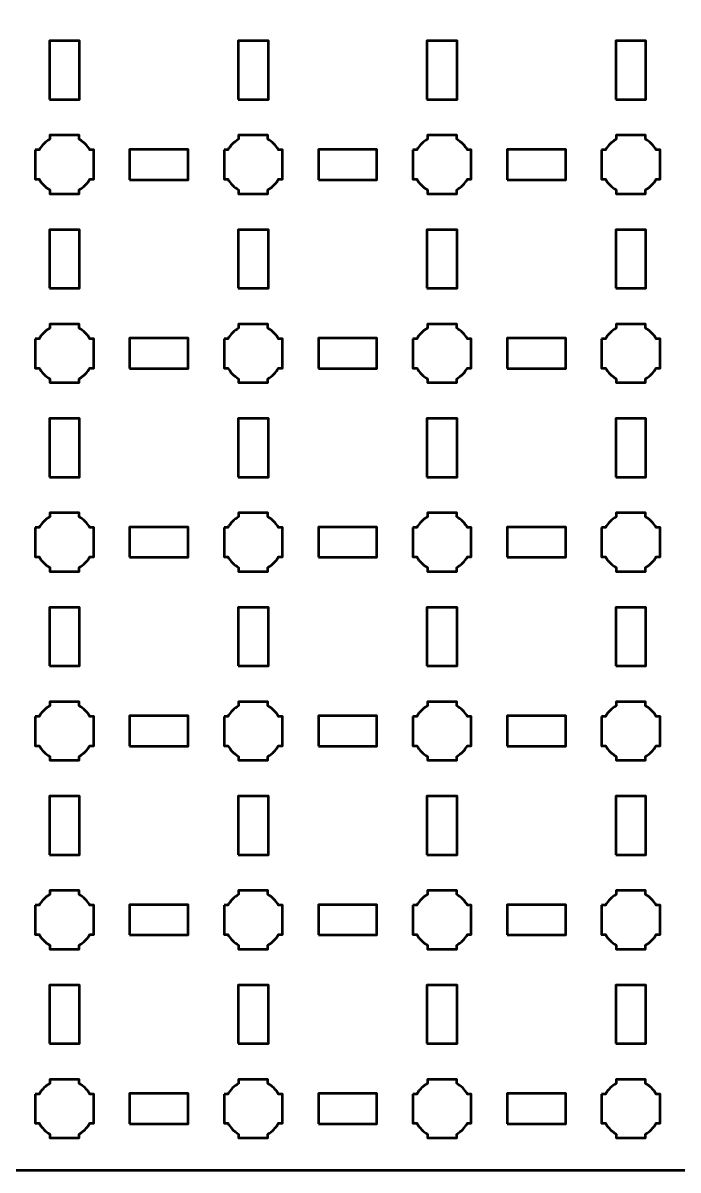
# Model space of a CAD drawing. Header units: centimetres. Extents: x -35.1 to 14.2, y -39.5 to 9.8.
# Drawn here: x -4.94 to 2, y -39.5 to -27.35 of the extents above; entities that cross this region are included whole.
import ezdxf

# ---------------------------------------------------------------- set-up
doc = ezdxf.new("R2010")
doc.units = ezdxf.units.CM
doc.header["$MEASUREMENT"] = 0
doc.layers.add('Layer 1', color=7, linetype='Continuous')

msp = doc.modelspace()

# ---------------------------------------------------------------- linework, layer by layer
at = {"layer": 'Layer 1', "color": 250, "lineweight": 53}
for points in [[(-4.66, -28.16), (-4.34, -28.16), (-4.34, -27.54), (-4.66, -27.54), (-4.66, -28.16)], [(-2.66, -28.16), (-2.34, -28.16), (-2.34, -27.54), (-2.66, -27.54), (-2.66, -28.16)], [(-0.66, -28.16), (-0.34, -28.16), (-0.34, -27.54), (-0.66, -27.54), (-0.66, -28.16)], [(1.34, -28.16), (1.66, -28.16), (1.66, -27.54), (1.34, -27.54), (1.34, -28.16)], [(-3.81, -29.01), (-3.19, -29.01), (-3.19, -28.69), (-3.81, -28.69), (-3.81, -29.01)], [(-1.81, -29.01), (-1.19, -29.01), (-1.19, -28.69), (-1.81, -28.69), (-1.81, -29.01)], [(0.19, -29.01), (0.81, -29.01), (0.81, -28.69), (0.19, -28.69), (0.19, -29.01)], [(-4.66, -30.16), (-4.34, -30.16), (-4.34, -29.54), (-4.66, -29.54), (-4.66, -30.16)], [(-2.66, -30.16), (-2.34, -30.16), (-2.34, -29.54), (-2.66, -29.54), (-2.66, -30.16)], [(-0.66, -30.16), (-0.34, -30.16), (-0.34, -29.54), (-0.66, -29.54), (-0.66, -30.16)], [(1.34, -30.16), (1.66, -30.16), (1.66, -29.54), (1.34, -29.54), (1.34, -30.16)], [(-3.81, -31.01), (-3.19, -31.01), (-3.19, -30.69), (-3.81, -30.69), (-3.81, -31.01)], [(-1.81, -31.01), (-1.19, -31.01), (-1.19, -30.69), (-1.81, -30.69), (-1.81, -31.01)], [(0.19, -31.01), (0.81, -31.01), (0.81, -30.69), (0.19, -30.69), (0.19, -31.01)], [(-4.66, -32.16), (-4.34, -32.16), (-4.34, -31.54), (-4.66, -31.54), (-4.66, -32.16)], [(-2.66, -32.16), (-2.34, -32.16), (-2.34, -31.54), (-2.66, -31.54), (-2.66, -32.16)], [(-0.66, -32.16), (-0.34, -32.16), (-0.34, -31.54), (-0.66, -31.54), (-0.66, -32.16)], [(1.34, -32.16), (1.66, -32.16), (1.66, -31.54), (1.34, -31.54), (1.34, -32.16)], [(-3.81, -33.01), (-3.19, -33.01), (-3.19, -32.69), (-3.81, -32.69), (-3.81, -33.01)], [(-1.81, -33.01), (-1.19, -33.01), (-1.19, -32.69), (-1.81, -32.69), (-1.81, -33.01)], [(0.19, -33.01), (0.81, -33.01), (0.81, -32.69), (0.19, -32.69), (0.19, -33.01)], [(-4.66, -34.16), (-4.34, -34.16), (-4.34, -33.54), (-4.66, -33.54), (-4.66, -34.16)], [(-2.66, -34.16), (-2.34, -34.16), (-2.34, -33.54), (-2.66, -33.54), (-2.66, -34.16)], [(-0.66, -34.16), (-0.34, -34.16), (-0.34, -33.54), (-0.66, -33.54), (-0.66, -34.16)], [(1.34, -34.16), (1.66, -34.16), (1.66, -33.54), (1.34, -33.54), (1.34, -34.16)], [(-3.81, -35.01), (-3.19, -35.01), (-3.19, -34.69), (-3.81, -34.69), (-3.81, -35.01)], [(-1.81, -35.01), (-1.19, -35.01), (-1.19, -34.69), (-1.81, -34.69), (-1.81, -35.01)], [(0.19, -35.01), (0.81, -35.01), (0.81, -34.69), (0.19, -34.69), (0.19, -35.01)], [(-4.66, -36.16), (-4.34, -36.16), (-4.34, -35.54), (-4.66, -35.54), (-4.66, -36.16)], [(-2.66, -36.16), (-2.34, -36.16), (-2.34, -35.54), (-2.66, -35.54), (-2.66, -36.16)], [(-0.66, -36.16), (-0.34, -36.16), (-0.34, -35.54), (-0.66, -35.54), (-0.66, -36.16)], [(1.34, -36.16), (1.66, -36.16), (1.66, -35.54), (1.34, -35.54), (1.34, -36.16)], [(-3.81, -37.01), (-3.19, -37.01), (-3.19, -36.69), (-3.81, -36.69), (-3.81, -37.01)], [(-1.81, -37.01), (-1.19, -37.01), (-1.19, -36.69), (-1.81, -36.69), (-1.81, -37.01)], [(0.19, -37.01), (0.81, -37.01), (0.81, -36.69), (0.19, -36.69), (0.19, -37.01)], [(-4.66, -38.16), (-4.34, -38.16), (-4.34, -37.54), (-4.66, -37.54), (-4.66, -38.16)], [(-2.66, -38.16), (-2.34, -38.16), (-2.34, -37.54), (-2.66, -37.54), (-2.66, -38.16)], [(-0.66, -38.16), (-0.34, -38.16), (-0.34, -37.54), (-0.66, -37.54), (-0.66, -38.16)], [(1.34, -38.16), (1.66, -38.16), (1.66, -37.54), (1.34, -37.54), (1.34, -38.16)], [(-3.81, -39.01), (-3.19, -39.01), (-3.19, -38.69), (-3.81, -38.69), (-3.81, -39.01)], [(-1.81, -39.01), (-1.19, -39.01), (-1.19, -38.69), (-1.81, -38.69), (-1.81, -39.01)], [(0.19, -39.01), (0.81, -39.01), (0.81, -38.69), (0.19, -38.69), (0.19, -39.01)]]:
    msp.add_lwpolyline(points, close=True, dxfattribs=at)
msp.add_open_spline([(-35.15, -39), (-35.15, -39), (-35.15, 9.3), (-35.15, 9.3), (-35.15, 9.3), (-35.15, 9.57609), (-34.92609, 9.8), (-34.65, 9.8), (-34.65, 9.8), (-34.65, 9.8), (13.65, 9.8), (13.65, 9.8), (13.65, 9.8), (13.92609, 9.8), (14.15, 9.57609), (14.15, 9.3), (14.15, 9.3), (14.15, 9.3), (14.15, -39), (14.15, -39), (14.15, -39), (14.15, -39.27609), (13.92609, -39.5), (13.65, -39.5), (13.65, -39.5), (13.65, -39.5), (-34.65, -39.5), (-34.65, -39.5), (-34.65, -39.5), (-34.92609, -39.5), (-35.15, -39.27609), (-35.15, -39)], degree=3, knots=[0, 0, 0, 0, 0.125, 0.125, 0.125, 0.125, 0.25, 0.25, 0.25, 0.25, 0.375, 0.375, 0.375, 0.375, 0.5, 0.5, 0.5, 0.5, 0.625, 0.625, 0.625, 0.625, 0.75, 0.75, 0.75, 0.75, 0.875, 0.875, 0.875, 0.875, 1, 1, 1, 1], dxfattribs=at)
at = {"layer": 'Layer 1', "lineweight": 53}
for points in [[(-4.81, -28.695), (-4.81, -28.695), (-4.76851, -28.695), (-4.76851, -28.695), (-4.76851, -28.695), (-4.74128, -28.64795), (-4.70205, -28.60872), (-4.655, -28.58149), (-4.655, -28.58149), (-4.655, -28.58149), (-4.655, -28.54), (-4.655, -28.54), (-4.655, -28.54), (-4.655, -28.54), (-4.5, -28.54), (-4.5, -28.54), (-4.5, -28.54), (-4.5, -28.54), (-4.345, -28.54), (-4.345, -28.54), (-4.345, -28.54), (-4.345, -28.54), (-4.345, -28.58149), (-4.345, -28.58149), (-4.345, -28.58149), (-4.29795, -28.60872), (-4.25872, -28.64795), (-4.23149, -28.695), (-4.23149, -28.695), (-4.23149, -28.695), (-4.19, -28.695), (-4.19, -28.695), (-4.19, -28.695), (-4.19, -28.695), (-4.19, -28.85), (-4.19, -28.85), (-4.19, -28.85), (-4.19, -28.85), (-4.19, -29.005), (-4.19, -29.005), (-4.19, -29.005), (-4.19, -29.005), (-4.23149, -29.005), (-4.23149, -29.005), (-4.23149, -29.005), (-4.25872, -29.05205), (-4.29795, -29.09128), (-4.345, -29.11851), (-4.345, -29.11851), (-4.345, -29.11851), (-4.345, -29.16), (-4.345, -29.16), (-4.345, -29.16), (-4.345, -29.16), (-4.5, -29.16), (-4.5, -29.16), (-4.5, -29.16), (-4.5, -29.16), (-4.655, -29.16), (-4.655, -29.16), (-4.655, -29.16), (-4.655, -29.16), (-4.655, -29.11851), (-4.655, -29.11851), (-4.655, -29.11851), (-4.70205, -29.09128), (-4.74128, -29.05205), (-4.76851, -29.005), (-4.76851, -29.005), (-4.76851, -29.005), (-4.81, -29.005), (-4.81, -29.005), (-4.81, -29.005), (-4.81, -29.005), (-4.81, -28.85), (-4.81, -28.85), (-4.81, -28.85), (-4.81, -28.85), (-4.81, -28.695), (-4.81, -28.695)], [(-2.81, -28.695), (-2.81, -28.695), (-2.76851, -28.695), (-2.76851, -28.695), (-2.76851, -28.695), (-2.74128, -28.64795), (-2.70205, -28.60872), (-2.655, -28.58149), (-2.655, -28.58149), (-2.655, -28.58149), (-2.655, -28.54), (-2.655, -28.54), (-2.655, -28.54), (-2.655, -28.54), (-2.5, -28.54), (-2.5, -28.54), (-2.5, -28.54), (-2.5, -28.54), (-2.345, -28.54), (-2.345, -28.54), (-2.345, -28.54), (-2.345, -28.54), (-2.345, -28.58149), (-2.345, -28.58149), (-2.345, -28.58149), (-2.29795, -28.60872), (-2.25872, -28.64795), (-2.23149, -28.695), (-2.23149, -28.695), (-2.23149, -28.695), (-2.19, -28.695), (-2.19, -28.695), (-2.19, -28.695), (-2.19, -28.695), (-2.19, -28.85), (-2.19, -28.85), (-2.19, -28.85), (-2.19, -28.85), (-2.19, -29.005), (-2.19, -29.005), (-2.19, -29.005), (-2.19, -29.005), (-2.23149, -29.005), (-2.23149, -29.005), (-2.23149, -29.005), (-2.25872, -29.05205), (-2.29795, -29.09128), (-2.345, -29.11851), (-2.345, -29.11851), (-2.345, -29.11851), (-2.345, -29.16), (-2.345, -29.16), (-2.345, -29.16), (-2.345, -29.16), (-2.5, -29.16), (-2.5, -29.16), (-2.5, -29.16), (-2.5, -29.16), (-2.655, -29.16), (-2.655, -29.16), (-2.655, -29.16), (-2.655, -29.16), (-2.655, -29.11851), (-2.655, -29.11851), (-2.655, -29.11851), (-2.70205, -29.09128), (-2.74128, -29.05205), (-2.76851, -29.005), (-2.76851, -29.005), (-2.76851, -29.005), (-2.81, -29.005), (-2.81, -29.005), (-2.81, -29.005), (-2.81, -29.005), (-2.81, -28.85), (-2.81, -28.85), (-2.81, -28.85), (-2.81, -28.85), (-2.81, -28.695), (-2.81, -28.695)], [(-0.81, -28.695), (-0.81, -28.695), (-0.76851, -28.695), (-0.76851, -28.695), (-0.76851, -28.695), (-0.74128, -28.64795), (-0.70205, -28.60872), (-0.655, -28.58149), (-0.655, -28.58149), (-0.655, -28.58149), (-0.655, -28.54), (-0.655, -28.54), (-0.655, -28.54), (-0.655, -28.54), (-0.5, -28.54), (-0.5, -28.54), (-0.5, -28.54), (-0.5, -28.54), (-0.345, -28.54), (-0.345, -28.54), (-0.345, -28.54), (-0.345, -28.54), (-0.345, -28.58149), (-0.345, -28.58149), (-0.345, -28.58149), (-0.29795, -28.60872), (-0.25872, -28.64795), (-0.23149, -28.695), (-0.23149, -28.695), (-0.23149, -28.695), (-0.19, -28.695), (-0.19, -28.695), (-0.19, -28.695), (-0.19, -28.695), (-0.19, -28.85), (-0.19, -28.85), (-0.19, -28.85), (-0.19, -28.85), (-0.19, -29.005), (-0.19, -29.005), (-0.19, -29.005), (-0.19, -29.005), (-0.23149, -29.005), (-0.23149, -29.005), (-0.23149, -29.005), (-0.25872, -29.05205), (-0.29795, -29.09128), (-0.345, -29.11851), (-0.345, -29.11851), (-0.345, -29.11851), (-0.345, -29.16), (-0.345, -29.16), (-0.345, -29.16), (-0.345, -29.16), (-0.5, -29.16), (-0.5, -29.16), (-0.5, -29.16), (-0.5, -29.16), (-0.655, -29.16), (-0.655, -29.16), (-0.655, -29.16), (-0.655, -29.16), (-0.655, -29.11851), (-0.655, -29.11851), (-0.655, -29.11851), (-0.70205, -29.09128), (-0.74128, -29.05205), (-0.76851, -29.005), (-0.76851, -29.005), (-0.76851, -29.005), (-0.81, -29.005), (-0.81, -29.005), (-0.81, -29.005), (-0.81, -29.005), (-0.81, -28.85), (-0.81, -28.85), (-0.81, -28.85), (-0.81, -28.85), (-0.81, -28.695), (-0.81, -28.695)], [(1.19, -28.695), (1.19, -28.695), (1.23149, -28.695), (1.23149, -28.695), (1.23149, -28.695), (1.25872, -28.64795), (1.29795, -28.60872), (1.345, -28.58149), (1.345, -28.58149), (1.345, -28.58149), (1.345, -28.54), (1.345, -28.54), (1.345, -28.54), (1.345, -28.54), (1.5, -28.54), (1.5, -28.54), (1.5, -28.54), (1.5, -28.54), (1.655, -28.54), (1.655, -28.54), (1.655, -28.54), (1.655, -28.54), (1.655, -28.58149), (1.655, -28.58149), (1.655, -28.58149), (1.70205, -28.60872), (1.74128, -28.64795), (1.76851, -28.695), (1.76851, -28.695), (1.76851, -28.695), (1.81, -28.695), (1.81, -28.695), (1.81, -28.695), (1.81, -28.695), (1.81, -28.85), (1.81, -28.85), (1.81, -28.85), (1.81, -28.85), (1.81, -29.005), (1.81, -29.005), (1.81, -29.005), (1.81, -29.005), (1.76851, -29.005), (1.76851, -29.005), (1.76851, -29.005), (1.74128, -29.05205), (1.70205, -29.09128), (1.655, -29.11851), (1.655, -29.11851), (1.655, -29.11851), (1.655, -29.16), (1.655, -29.16), (1.655, -29.16), (1.655, -29.16), (1.5, -29.16), (1.5, -29.16), (1.5, -29.16), (1.5, -29.16), (1.345, -29.16), (1.345, -29.16), (1.345, -29.16), (1.345, -29.16), (1.345, -29.11851), (1.345, -29.11851), (1.345, -29.11851), (1.29795, -29.09128), (1.25872, -29.05205), (1.23149, -29.005), (1.23149, -29.005), (1.23149, -29.005), (1.19, -29.005), (1.19, -29.005), (1.19, -29.005), (1.19, -29.005), (1.19, -28.85), (1.19, -28.85), (1.19, -28.85), (1.19, -28.85), (1.19, -28.695), (1.19, -28.695)], [(-4.81, -30.695), (-4.81, -30.695), (-4.76851, -30.695), (-4.76851, -30.695), (-4.76851, -30.695), (-4.74128, -30.64795), (-4.70205, -30.60872), (-4.655, -30.58149), (-4.655, -30.58149), (-4.655, -30.58149), (-4.655, -30.54), (-4.655, -30.54), (-4.655, -30.54), (-4.655, -30.54), (-4.5, -30.54), (-4.5, -30.54), (-4.5, -30.54), (-4.5, -30.54), (-4.345, -30.54), (-4.345, -30.54), (-4.345, -30.54), (-4.345, -30.54), (-4.345, -30.58149), (-4.345, -30.58149), (-4.345, -30.58149), (-4.29795, -30.60872), (-4.25872, -30.64795), (-4.23149, -30.695), (-4.23149, -30.695), (-4.23149, -30.695), (-4.19, -30.695), (-4.19, -30.695), (-4.19, -30.695), (-4.19, -30.695), (-4.19, -30.85), (-4.19, -30.85), (-4.19, -30.85), (-4.19, -30.85), (-4.19, -31.005), (-4.19, -31.005), (-4.19, -31.005), (-4.19, -31.005), (-4.23149, -31.005), (-4.23149, -31.005), (-4.23149, -31.005), (-4.25872, -31.05205), (-4.29795, -31.09128), (-4.345, -31.11851), (-4.345, -31.11851), (-4.345, -31.11851), (-4.345, -31.16), (-4.345, -31.16), (-4.345, -31.16), (-4.345, -31.16), (-4.5, -31.16), (-4.5, -31.16), (-4.5, -31.16), (-4.5, -31.16), (-4.655, -31.16), (-4.655, -31.16), (-4.655, -31.16), (-4.655, -31.16), (-4.655, -31.11851), (-4.655, -31.11851), (-4.655, -31.11851), (-4.70205, -31.09128), (-4.74128, -31.05205), (-4.76851, -31.005), (-4.76851, -31.005), (-4.76851, -31.005), (-4.81, -31.005), (-4.81, -31.005), (-4.81, -31.005), (-4.81, -31.005), (-4.81, -30.85), (-4.81, -30.85), (-4.81, -30.85), (-4.81, -30.85), (-4.81, -30.695), (-4.81, -30.695)], [(-2.81, -30.695), (-2.81, -30.695), (-2.76851, -30.695), (-2.76851, -30.695), (-2.76851, -30.695), (-2.74128, -30.64795), (-2.70205, -30.60872), (-2.655, -30.58149), (-2.655, -30.58149), (-2.655, -30.58149), (-2.655, -30.54), (-2.655, -30.54), (-2.655, -30.54), (-2.655, -30.54), (-2.5, -30.54), (-2.5, -30.54), (-2.5, -30.54), (-2.5, -30.54), (-2.345, -30.54), (-2.345, -30.54), (-2.345, -30.54), (-2.345, -30.54), (-2.345, -30.58149), (-2.345, -30.58149), (-2.345, -30.58149), (-2.29795, -30.60872), (-2.25872, -30.64795), (-2.23149, -30.695), (-2.23149, -30.695), (-2.23149, -30.695), (-2.19, -30.695), (-2.19, -30.695), (-2.19, -30.695), (-2.19, -30.695), (-2.19, -30.85), (-2.19, -30.85), (-2.19, -30.85), (-2.19, -30.85), (-2.19, -31.005), (-2.19, -31.005), (-2.19, -31.005), (-2.19, -31.005), (-2.23149, -31.005), (-2.23149, -31.005), (-2.23149, -31.005), (-2.25872, -31.05205), (-2.29795, -31.09128), (-2.345, -31.11851), (-2.345, -31.11851), (-2.345, -31.11851), (-2.345, -31.16), (-2.345, -31.16), (-2.345, -31.16), (-2.345, -31.16), (-2.5, -31.16), (-2.5, -31.16), (-2.5, -31.16), (-2.5, -31.16), (-2.655, -31.16), (-2.655, -31.16), (-2.655, -31.16), (-2.655, -31.16), (-2.655, -31.11851), (-2.655, -31.11851), (-2.655, -31.11851), (-2.70205, -31.09128), (-2.74128, -31.05205), (-2.76851, -31.005), (-2.76851, -31.005), (-2.76851, -31.005), (-2.81, -31.005), (-2.81, -31.005), (-2.81, -31.005), (-2.81, -31.005), (-2.81, -30.85), (-2.81, -30.85), (-2.81, -30.85), (-2.81, -30.85), (-2.81, -30.695), (-2.81, -30.695)], [(-0.81, -30.695), (-0.81, -30.695), (-0.76851, -30.695), (-0.76851, -30.695), (-0.76851, -30.695), (-0.74128, -30.64795), (-0.70205, -30.60872), (-0.655, -30.58149), (-0.655, -30.58149), (-0.655, -30.58149), (-0.655, -30.54), (-0.655, -30.54), (-0.655, -30.54), (-0.655, -30.54), (-0.5, -30.54), (-0.5, -30.54), (-0.5, -30.54), (-0.5, -30.54), (-0.345, -30.54), (-0.345, -30.54), (-0.345, -30.54), (-0.345, -30.54), (-0.345, -30.58149), (-0.345, -30.58149), (-0.345, -30.58149), (-0.29795, -30.60872), (-0.25872, -30.64795), (-0.23149, -30.695), (-0.23149, -30.695), (-0.23149, -30.695), (-0.19, -30.695), (-0.19, -30.695), (-0.19, -30.695), (-0.19, -30.695), (-0.19, -30.85), (-0.19, -30.85), (-0.19, -30.85), (-0.19, -30.85), (-0.19, -31.005), (-0.19, -31.005), (-0.19, -31.005), (-0.19, -31.005), (-0.23149, -31.005), (-0.23149, -31.005), (-0.23149, -31.005), (-0.25872, -31.05205), (-0.29795, -31.09128), (-0.345, -31.11851), (-0.345, -31.11851), (-0.345, -31.11851), (-0.345, -31.16), (-0.345, -31.16), (-0.345, -31.16), (-0.345, -31.16), (-0.5, -31.16), (-0.5, -31.16), (-0.5, -31.16), (-0.5, -31.16), (-0.655, -31.16), (-0.655, -31.16), (-0.655, -31.16), (-0.655, -31.16), (-0.655, -31.11851), (-0.655, -31.11851), (-0.655, -31.11851), (-0.70205, -31.09128), (-0.74128, -31.05205), (-0.76851, -31.005), (-0.76851, -31.005), (-0.76851, -31.005), (-0.81, -31.005), (-0.81, -31.005), (-0.81, -31.005), (-0.81, -31.005), (-0.81, -30.85), (-0.81, -30.85), (-0.81, -30.85), (-0.81, -30.85), (-0.81, -30.695), (-0.81, -30.695)], [(1.19, -30.695), (1.19, -30.695), (1.23149, -30.695), (1.23149, -30.695), (1.23149, -30.695), (1.25872, -30.64795), (1.29795, -30.60872), (1.345, -30.58149), (1.345, -30.58149), (1.345, -30.58149), (1.345, -30.54), (1.345, -30.54), (1.345, -30.54), (1.345, -30.54), (1.5, -30.54), (1.5, -30.54), (1.5, -30.54), (1.5, -30.54), (1.655, -30.54), (1.655, -30.54), (1.655, -30.54), (1.655, -30.54), (1.655, -30.58149), (1.655, -30.58149), (1.655, -30.58149), (1.70205, -30.60872), (1.74128, -30.64795), (1.76851, -30.695), (1.76851, -30.695), (1.76851, -30.695), (1.81, -30.695), (1.81, -30.695), (1.81, -30.695), (1.81, -30.695), (1.81, -30.85), (1.81, -30.85), (1.81, -30.85), (1.81, -30.85), (1.81, -31.005), (1.81, -31.005), (1.81, -31.005), (1.81, -31.005), (1.76851, -31.005), (1.76851, -31.005), (1.76851, -31.005), (1.74128, -31.05205), (1.70205, -31.09128), (1.655, -31.11851), (1.655, -31.11851), (1.655, -31.11851), (1.655, -31.16), (1.655, -31.16), (1.655, -31.16), (1.655, -31.16), (1.5, -31.16), (1.5, -31.16), (1.5, -31.16), (1.5, -31.16), (1.345, -31.16), (1.345, -31.16), (1.345, -31.16), (1.345, -31.16), (1.345, -31.11851), (1.345, -31.11851), (1.345, -31.11851), (1.29795, -31.09128), (1.25872, -31.05205), (1.23149, -31.005), (1.23149, -31.005), (1.23149, -31.005), (1.19, -31.005), (1.19, -31.005), (1.19, -31.005), (1.19, -31.005), (1.19, -30.85), (1.19, -30.85), (1.19, -30.85), (1.19, -30.85), (1.19, -30.695), (1.19, -30.695)], [(-4.81, -32.695), (-4.81, -32.695), (-4.76851, -32.695), (-4.76851, -32.695), (-4.76851, -32.695), (-4.74128, -32.64795), (-4.70205, -32.60872), (-4.655, -32.58149), (-4.655, -32.58149), (-4.655, -32.58149), (-4.655, -32.54), (-4.655, -32.54), (-4.655, -32.54), (-4.655, -32.54), (-4.5, -32.54), (-4.5, -32.54), (-4.5, -32.54), (-4.5, -32.54), (-4.345, -32.54), (-4.345, -32.54), (-4.345, -32.54), (-4.345, -32.54), (-4.345, -32.58149), (-4.345, -32.58149), (-4.345, -32.58149), (-4.29795, -32.60872), (-4.25872, -32.64795), (-4.23149, -32.695), (-4.23149, -32.695), (-4.23149, -32.695), (-4.19, -32.695), (-4.19, -32.695), (-4.19, -32.695), (-4.19, -32.695), (-4.19, -32.85), (-4.19, -32.85), (-4.19, -32.85), (-4.19, -32.85), (-4.19, -33.005), (-4.19, -33.005), (-4.19, -33.005), (-4.19, -33.005), (-4.23149, -33.005), (-4.23149, -33.005), (-4.23149, -33.005), (-4.25872, -33.05205), (-4.29795, -33.09128), (-4.345, -33.11851), (-4.345, -33.11851), (-4.345, -33.11851), (-4.345, -33.16), (-4.345, -33.16), (-4.345, -33.16), (-4.345, -33.16), (-4.5, -33.16), (-4.5, -33.16), (-4.5, -33.16), (-4.5, -33.16), (-4.655, -33.16), (-4.655, -33.16), (-4.655, -33.16), (-4.655, -33.16), (-4.655, -33.11851), (-4.655, -33.11851), (-4.655, -33.11851), (-4.70205, -33.09128), (-4.74128, -33.05205), (-4.76851, -33.005), (-4.76851, -33.005), (-4.76851, -33.005), (-4.81, -33.005), (-4.81, -33.005), (-4.81, -33.005), (-4.81, -33.005), (-4.81, -32.85), (-4.81, -32.85), (-4.81, -32.85), (-4.81, -32.85), (-4.81, -32.695), (-4.81, -32.695)], [(-2.81, -32.695), (-2.81, -32.695), (-2.76851, -32.695), (-2.76851, -32.695), (-2.76851, -32.695), (-2.74128, -32.64795), (-2.70205, -32.60872), (-2.655, -32.58149), (-2.655, -32.58149), (-2.655, -32.58149), (-2.655, -32.54), (-2.655, -32.54), (-2.655, -32.54), (-2.655, -32.54), (-2.5, -32.54), (-2.5, -32.54), (-2.5, -32.54), (-2.5, -32.54), (-2.345, -32.54), (-2.345, -32.54), (-2.345, -32.54), (-2.345, -32.54), (-2.345, -32.58149), (-2.345, -32.58149), (-2.345, -32.58149), (-2.29795, -32.60872), (-2.25872, -32.64795), (-2.23149, -32.695), (-2.23149, -32.695), (-2.23149, -32.695), (-2.19, -32.695), (-2.19, -32.695), (-2.19, -32.695), (-2.19, -32.695), (-2.19, -32.85), (-2.19, -32.85), (-2.19, -32.85), (-2.19, -32.85), (-2.19, -33.005), (-2.19, -33.005), (-2.19, -33.005), (-2.19, -33.005), (-2.23149, -33.005), (-2.23149, -33.005), (-2.23149, -33.005), (-2.25872, -33.05205), (-2.29795, -33.09128), (-2.345, -33.11851), (-2.345, -33.11851), (-2.345, -33.11851), (-2.345, -33.16), (-2.345, -33.16), (-2.345, -33.16), (-2.345, -33.16), (-2.5, -33.16), (-2.5, -33.16), (-2.5, -33.16), (-2.5, -33.16), (-2.655, -33.16), (-2.655, -33.16), (-2.655, -33.16), (-2.655, -33.16), (-2.655, -33.11851), (-2.655, -33.11851), (-2.655, -33.11851), (-2.70205, -33.09128), (-2.74128, -33.05205), (-2.76851, -33.005), (-2.76851, -33.005), (-2.76851, -33.005), (-2.81, -33.005), (-2.81, -33.005), (-2.81, -33.005), (-2.81, -33.005), (-2.81, -32.85), (-2.81, -32.85), (-2.81, -32.85), (-2.81, -32.85), (-2.81, -32.695), (-2.81, -32.695)], [(-0.81, -32.695), (-0.81, -32.695), (-0.76851, -32.695), (-0.76851, -32.695), (-0.76851, -32.695), (-0.74128, -32.64795), (-0.70205, -32.60872), (-0.655, -32.58149), (-0.655, -32.58149), (-0.655, -32.58149), (-0.655, -32.54), (-0.655, -32.54), (-0.655, -32.54), (-0.655, -32.54), (-0.5, -32.54), (-0.5, -32.54), (-0.5, -32.54), (-0.5, -32.54), (-0.345, -32.54), (-0.345, -32.54), (-0.345, -32.54), (-0.345, -32.54), (-0.345, -32.58149), (-0.345, -32.58149), (-0.345, -32.58149), (-0.29795, -32.60872), (-0.25872, -32.64795), (-0.23149, -32.695), (-0.23149, -32.695), (-0.23149, -32.695), (-0.19, -32.695), (-0.19, -32.695), (-0.19, -32.695), (-0.19, -32.695), (-0.19, -32.85), (-0.19, -32.85), (-0.19, -32.85), (-0.19, -32.85), (-0.19, -33.005), (-0.19, -33.005), (-0.19, -33.005), (-0.19, -33.005), (-0.23149, -33.005), (-0.23149, -33.005), (-0.23149, -33.005), (-0.25872, -33.05205), (-0.29795, -33.09128), (-0.345, -33.11851), (-0.345, -33.11851), (-0.345, -33.11851), (-0.345, -33.16), (-0.345, -33.16), (-0.345, -33.16), (-0.345, -33.16), (-0.5, -33.16), (-0.5, -33.16), (-0.5, -33.16), (-0.5, -33.16), (-0.655, -33.16), (-0.655, -33.16), (-0.655, -33.16), (-0.655, -33.16), (-0.655, -33.11851), (-0.655, -33.11851), (-0.655, -33.11851), (-0.70205, -33.09128), (-0.74128, -33.05205), (-0.76851, -33.005), (-0.76851, -33.005), (-0.76851, -33.005), (-0.81, -33.005), (-0.81, -33.005), (-0.81, -33.005), (-0.81, -33.005), (-0.81, -32.85), (-0.81, -32.85), (-0.81, -32.85), (-0.81, -32.85), (-0.81, -32.695), (-0.81, -32.695)], [(1.19, -32.695), (1.19, -32.695), (1.23149, -32.695), (1.23149, -32.695), (1.23149, -32.695), (1.25872, -32.64795), (1.29795, -32.60872), (1.345, -32.58149), (1.345, -32.58149), (1.345, -32.58149), (1.345, -32.54), (1.345, -32.54), (1.345, -32.54), (1.345, -32.54), (1.5, -32.54), (1.5, -32.54), (1.5, -32.54), (1.5, -32.54), (1.655, -32.54), (1.655, -32.54), (1.655, -32.54), (1.655, -32.54), (1.655, -32.58149), (1.655, -32.58149), (1.655, -32.58149), (1.70205, -32.60872), (1.74128, -32.64795), (1.76851, -32.695), (1.76851, -32.695), (1.76851, -32.695), (1.81, -32.695), (1.81, -32.695), (1.81, -32.695), (1.81, -32.695), (1.81, -32.85), (1.81, -32.85), (1.81, -32.85), (1.81, -32.85), (1.81, -33.005), (1.81, -33.005), (1.81, -33.005), (1.81, -33.005), (1.76851, -33.005), (1.76851, -33.005), (1.76851, -33.005), (1.74128, -33.05205), (1.70205, -33.09128), (1.655, -33.11851), (1.655, -33.11851), (1.655, -33.11851), (1.655, -33.16), (1.655, -33.16), (1.655, -33.16), (1.655, -33.16), (1.5, -33.16), (1.5, -33.16), (1.5, -33.16), (1.5, -33.16), (1.345, -33.16), (1.345, -33.16), (1.345, -33.16), (1.345, -33.16), (1.345, -33.11851), (1.345, -33.11851), (1.345, -33.11851), (1.29795, -33.09128), (1.25872, -33.05205), (1.23149, -33.005), (1.23149, -33.005), (1.23149, -33.005), (1.19, -33.005), (1.19, -33.005), (1.19, -33.005), (1.19, -33.005), (1.19, -32.85), (1.19, -32.85), (1.19, -32.85), (1.19, -32.85), (1.19, -32.695), (1.19, -32.695)], [(-4.81, -34.695), (-4.81, -34.695), (-4.76851, -34.695), (-4.76851, -34.695), (-4.76851, -34.695), (-4.74128, -34.64795), (-4.70205, -34.60872), (-4.655, -34.58149), (-4.655, -34.58149), (-4.655, -34.58149), (-4.655, -34.54), (-4.655, -34.54), (-4.655, -34.54), (-4.655, -34.54), (-4.5, -34.54), (-4.5, -34.54), (-4.5, -34.54), (-4.5, -34.54), (-4.345, -34.54), (-4.345, -34.54), (-4.345, -34.54), (-4.345, -34.54), (-4.345, -34.58149), (-4.345, -34.58149), (-4.345, -34.58149), (-4.29795, -34.60872), (-4.25872, -34.64795), (-4.23149, -34.695), (-4.23149, -34.695), (-4.23149, -34.695), (-4.19, -34.695), (-4.19, -34.695), (-4.19, -34.695), (-4.19, -34.695), (-4.19, -34.85), (-4.19, -34.85), (-4.19, -34.85), (-4.19, -34.85), (-4.19, -35.005), (-4.19, -35.005), (-4.19, -35.005), (-4.19, -35.005), (-4.23149, -35.005), (-4.23149, -35.005), (-4.23149, -35.005), (-4.25872, -35.05205), (-4.29795, -35.09128), (-4.345, -35.11851), (-4.345, -35.11851), (-4.345, -35.11851), (-4.345, -35.16), (-4.345, -35.16), (-4.345, -35.16), (-4.345, -35.16), (-4.5, -35.16), (-4.5, -35.16), (-4.5, -35.16), (-4.5, -35.16), (-4.655, -35.16), (-4.655, -35.16), (-4.655, -35.16), (-4.655, -35.16), (-4.655, -35.11851), (-4.655, -35.11851), (-4.655, -35.11851), (-4.70205, -35.09128), (-4.74128, -35.05205), (-4.76851, -35.005), (-4.76851, -35.005), (-4.76851, -35.005), (-4.81, -35.005), (-4.81, -35.005), (-4.81, -35.005), (-4.81, -35.005), (-4.81, -34.85), (-4.81, -34.85), (-4.81, -34.85), (-4.81, -34.85), (-4.81, -34.695), (-4.81, -34.695)], [(-2.81, -34.695), (-2.81, -34.695), (-2.76851, -34.695), (-2.76851, -34.695), (-2.76851, -34.695), (-2.74128, -34.64795), (-2.70205, -34.60872), (-2.655, -34.58149), (-2.655, -34.58149), (-2.655, -34.58149), (-2.655, -34.54), (-2.655, -34.54), (-2.655, -34.54), (-2.655, -34.54), (-2.5, -34.54), (-2.5, -34.54), (-2.5, -34.54), (-2.5, -34.54), (-2.345, -34.54), (-2.345, -34.54), (-2.345, -34.54), (-2.345, -34.54), (-2.345, -34.58149), (-2.345, -34.58149), (-2.345, -34.58149), (-2.29795, -34.60872), (-2.25872, -34.64795), (-2.23149, -34.695), (-2.23149, -34.695), (-2.23149, -34.695), (-2.19, -34.695), (-2.19, -34.695), (-2.19, -34.695), (-2.19, -34.695), (-2.19, -34.85), (-2.19, -34.85), (-2.19, -34.85), (-2.19, -34.85), (-2.19, -35.005), (-2.19, -35.005), (-2.19, -35.005), (-2.19, -35.005), (-2.23149, -35.005), (-2.23149, -35.005), (-2.23149, -35.005), (-2.25872, -35.05205), (-2.29795, -35.09128), (-2.345, -35.11851), (-2.345, -35.11851), (-2.345, -35.11851), (-2.345, -35.16), (-2.345, -35.16), (-2.345, -35.16), (-2.345, -35.16), (-2.5, -35.16), (-2.5, -35.16), (-2.5, -35.16), (-2.5, -35.16), (-2.655, -35.16), (-2.655, -35.16), (-2.655, -35.16), (-2.655, -35.16), (-2.655, -35.11851), (-2.655, -35.11851), (-2.655, -35.11851), (-2.70205, -35.09128), (-2.74128, -35.05205), (-2.76851, -35.005), (-2.76851, -35.005), (-2.76851, -35.005), (-2.81, -35.005), (-2.81, -35.005), (-2.81, -35.005), (-2.81, -35.005), (-2.81, -34.85), (-2.81, -34.85), (-2.81, -34.85), (-2.81, -34.85), (-2.81, -34.695), (-2.81, -34.695)], [(-0.81, -34.695), (-0.81, -34.695), (-0.76851, -34.695), (-0.76851, -34.695), (-0.76851, -34.695), (-0.74128, -34.64795), (-0.70205, -34.60872), (-0.655, -34.58149), (-0.655, -34.58149), (-0.655, -34.58149), (-0.655, -34.54), (-0.655, -34.54), (-0.655, -34.54), (-0.655, -34.54), (-0.5, -34.54), (-0.5, -34.54), (-0.5, -34.54), (-0.5, -34.54), (-0.345, -34.54), (-0.345, -34.54), (-0.345, -34.54), (-0.345, -34.54), (-0.345, -34.58149), (-0.345, -34.58149), (-0.345, -34.58149), (-0.29795, -34.60872), (-0.25872, -34.64795), (-0.23149, -34.695), (-0.23149, -34.695), (-0.23149, -34.695), (-0.19, -34.695), (-0.19, -34.695), (-0.19, -34.695), (-0.19, -34.695), (-0.19, -34.85), (-0.19, -34.85), (-0.19, -34.85), (-0.19, -34.85), (-0.19, -35.005), (-0.19, -35.005), (-0.19, -35.005), (-0.19, -35.005), (-0.23149, -35.005), (-0.23149, -35.005), (-0.23149, -35.005), (-0.25872, -35.05205), (-0.29795, -35.09128), (-0.345, -35.11851), (-0.345, -35.11851), (-0.345, -35.11851), (-0.345, -35.16), (-0.345, -35.16), (-0.345, -35.16), (-0.345, -35.16), (-0.5, -35.16), (-0.5, -35.16), (-0.5, -35.16), (-0.5, -35.16), (-0.655, -35.16), (-0.655, -35.16), (-0.655, -35.16), (-0.655, -35.16), (-0.655, -35.11851), (-0.655, -35.11851), (-0.655, -35.11851), (-0.70205, -35.09128), (-0.74128, -35.05205), (-0.76851, -35.005), (-0.76851, -35.005), (-0.76851, -35.005), (-0.81, -35.005), (-0.81, -35.005), (-0.81, -35.005), (-0.81, -35.005), (-0.81, -34.85), (-0.81, -34.85), (-0.81, -34.85), (-0.81, -34.85), (-0.81, -34.695), (-0.81, -34.695)], [(1.19, -34.695), (1.19, -34.695), (1.23149, -34.695), (1.23149, -34.695), (1.23149, -34.695), (1.25872, -34.64795), (1.29795, -34.60872), (1.345, -34.58149), (1.345, -34.58149), (1.345, -34.58149), (1.345, -34.54), (1.345, -34.54), (1.345, -34.54), (1.345, -34.54), (1.5, -34.54), (1.5, -34.54), (1.5, -34.54), (1.5, -34.54), (1.655, -34.54), (1.655, -34.54), (1.655, -34.54), (1.655, -34.54), (1.655, -34.58149), (1.655, -34.58149), (1.655, -34.58149), (1.70205, -34.60872), (1.74128, -34.64795), (1.76851, -34.695), (1.76851, -34.695), (1.76851, -34.695), (1.81, -34.695), (1.81, -34.695), (1.81, -34.695), (1.81, -34.695), (1.81, -34.85), (1.81, -34.85), (1.81, -34.85), (1.81, -34.85), (1.81, -35.005), (1.81, -35.005), (1.81, -35.005), (1.81, -35.005), (1.76851, -35.005), (1.76851, -35.005), (1.76851, -35.005), (1.74128, -35.05205), (1.70205, -35.09128), (1.655, -35.11851), (1.655, -35.11851), (1.655, -35.11851), (1.655, -35.16), (1.655, -35.16), (1.655, -35.16), (1.655, -35.16), (1.5, -35.16), (1.5, -35.16), (1.5, -35.16), (1.5, -35.16), (1.345, -35.16), (1.345, -35.16), (1.345, -35.16), (1.345, -35.16), (1.345, -35.11851), (1.345, -35.11851), (1.345, -35.11851), (1.29795, -35.09128), (1.25872, -35.05205), (1.23149, -35.005), (1.23149, -35.005), (1.23149, -35.005), (1.19, -35.005), (1.19, -35.005), (1.19, -35.005), (1.19, -35.005), (1.19, -34.85), (1.19, -34.85), (1.19, -34.85), (1.19, -34.85), (1.19, -34.695), (1.19, -34.695)], [(-4.81, -36.695), (-4.81, -36.695), (-4.76851, -36.695), (-4.76851, -36.695), (-4.76851, -36.695), (-4.74128, -36.64795), (-4.70205, -36.60872), (-4.655, -36.58149), (-4.655, -36.58149), (-4.655, -36.58149), (-4.655, -36.54), (-4.655, -36.54), (-4.655, -36.54), (-4.655, -36.54), (-4.5, -36.54), (-4.5, -36.54), (-4.5, -36.54), (-4.5, -36.54), (-4.345, -36.54), (-4.345, -36.54), (-4.345, -36.54), (-4.345, -36.54), (-4.345, -36.58149), (-4.345, -36.58149), (-4.345, -36.58149), (-4.29795, -36.60872), (-4.25872, -36.64795), (-4.23149, -36.695), (-4.23149, -36.695), (-4.23149, -36.695), (-4.19, -36.695), (-4.19, -36.695), (-4.19, -36.695), (-4.19, -36.695), (-4.19, -36.85), (-4.19, -36.85), (-4.19, -36.85), (-4.19, -36.85), (-4.19, -37.005), (-4.19, -37.005), (-4.19, -37.005), (-4.19, -37.005), (-4.23149, -37.005), (-4.23149, -37.005), (-4.23149, -37.005), (-4.25872, -37.05205), (-4.29795, -37.09128), (-4.345, -37.11851), (-4.345, -37.11851), (-4.345, -37.11851), (-4.345, -37.16), (-4.345, -37.16), (-4.345, -37.16), (-4.345, -37.16), (-4.5, -37.16), (-4.5, -37.16), (-4.5, -37.16), (-4.5, -37.16), (-4.655, -37.16), (-4.655, -37.16), (-4.655, -37.16), (-4.655, -37.16), (-4.655, -37.11851), (-4.655, -37.11851), (-4.655, -37.11851), (-4.70205, -37.09128), (-4.74128, -37.05205), (-4.76851, -37.005), (-4.76851, -37.005), (-4.76851, -37.005), (-4.81, -37.005), (-4.81, -37.005), (-4.81, -37.005), (-4.81, -37.005), (-4.81, -36.85), (-4.81, -36.85), (-4.81, -36.85), (-4.81, -36.85), (-4.81, -36.695), (-4.81, -36.695)], [(-2.81, -36.695), (-2.81, -36.695), (-2.76851, -36.695), (-2.76851, -36.695), (-2.76851, -36.695), (-2.74128, -36.64795), (-2.70205, -36.60872), (-2.655, -36.58149), (-2.655, -36.58149), (-2.655, -36.58149), (-2.655, -36.54), (-2.655, -36.54), (-2.655, -36.54), (-2.655, -36.54), (-2.5, -36.54), (-2.5, -36.54), (-2.5, -36.54), (-2.5, -36.54), (-2.345, -36.54), (-2.345, -36.54), (-2.345, -36.54), (-2.345, -36.54), (-2.345, -36.58149), (-2.345, -36.58149), (-2.345, -36.58149), (-2.29795, -36.60872), (-2.25872, -36.64795), (-2.23149, -36.695), (-2.23149, -36.695), (-2.23149, -36.695), (-2.19, -36.695), (-2.19, -36.695), (-2.19, -36.695), (-2.19, -36.695), (-2.19, -36.85), (-2.19, -36.85), (-2.19, -36.85), (-2.19, -36.85), (-2.19, -37.005), (-2.19, -37.005), (-2.19, -37.005), (-2.19, -37.005), (-2.23149, -37.005), (-2.23149, -37.005), (-2.23149, -37.005), (-2.25872, -37.05205), (-2.29795, -37.09128), (-2.345, -37.11851), (-2.345, -37.11851), (-2.345, -37.11851), (-2.345, -37.16), (-2.345, -37.16), (-2.345, -37.16), (-2.345, -37.16), (-2.5, -37.16), (-2.5, -37.16), (-2.5, -37.16), (-2.5, -37.16), (-2.655, -37.16), (-2.655, -37.16), (-2.655, -37.16), (-2.655, -37.16), (-2.655, -37.11851), (-2.655, -37.11851), (-2.655, -37.11851), (-2.70205, -37.09128), (-2.74128, -37.05205), (-2.76851, -37.005), (-2.76851, -37.005), (-2.76851, -37.005), (-2.81, -37.005), (-2.81, -37.005), (-2.81, -37.005), (-2.81, -37.005), (-2.81, -36.85), (-2.81, -36.85), (-2.81, -36.85), (-2.81, -36.85), (-2.81, -36.695), (-2.81, -36.695)], [(-0.81, -36.695), (-0.81, -36.695), (-0.76851, -36.695), (-0.76851, -36.695), (-0.76851, -36.695), (-0.74128, -36.64795), (-0.70205, -36.60872), (-0.655, -36.58149), (-0.655, -36.58149), (-0.655, -36.58149), (-0.655, -36.54), (-0.655, -36.54), (-0.655, -36.54), (-0.655, -36.54), (-0.5, -36.54), (-0.5, -36.54), (-0.5, -36.54), (-0.5, -36.54), (-0.345, -36.54), (-0.345, -36.54), (-0.345, -36.54), (-0.345, -36.54), (-0.345, -36.58149), (-0.345, -36.58149), (-0.345, -36.58149), (-0.29795, -36.60872), (-0.25872, -36.64795), (-0.23149, -36.695), (-0.23149, -36.695), (-0.23149, -36.695), (-0.19, -36.695), (-0.19, -36.695), (-0.19, -36.695), (-0.19, -36.695), (-0.19, -36.85), (-0.19, -36.85), (-0.19, -36.85), (-0.19, -36.85), (-0.19, -37.005), (-0.19, -37.005), (-0.19, -37.005), (-0.19, -37.005), (-0.23149, -37.005), (-0.23149, -37.005), (-0.23149, -37.005), (-0.25872, -37.05205), (-0.29795, -37.09128), (-0.345, -37.11851), (-0.345, -37.11851), (-0.345, -37.11851), (-0.345, -37.16), (-0.345, -37.16), (-0.345, -37.16), (-0.345, -37.16), (-0.5, -37.16), (-0.5, -37.16), (-0.5, -37.16), (-0.5, -37.16), (-0.655, -37.16), (-0.655, -37.16), (-0.655, -37.16), (-0.655, -37.16), (-0.655, -37.11851), (-0.655, -37.11851), (-0.655, -37.11851), (-0.70205, -37.09128), (-0.74128, -37.05205), (-0.76851, -37.005), (-0.76851, -37.005), (-0.76851, -37.005), (-0.81, -37.005), (-0.81, -37.005), (-0.81, -37.005), (-0.81, -37.005), (-0.81, -36.85), (-0.81, -36.85), (-0.81, -36.85), (-0.81, -36.85), (-0.81, -36.695), (-0.81, -36.695)], [(1.19, -36.695), (1.19, -36.695), (1.23149, -36.695), (1.23149, -36.695), (1.23149, -36.695), (1.25872, -36.64795), (1.29795, -36.60872), (1.345, -36.58149), (1.345, -36.58149), (1.345, -36.58149), (1.345, -36.54), (1.345, -36.54), (1.345, -36.54), (1.345, -36.54), (1.5, -36.54), (1.5, -36.54), (1.5, -36.54), (1.5, -36.54), (1.655, -36.54), (1.655, -36.54), (1.655, -36.54), (1.655, -36.54), (1.655, -36.58149), (1.655, -36.58149), (1.655, -36.58149), (1.70205, -36.60872), (1.74128, -36.64795), (1.76851, -36.695), (1.76851, -36.695), (1.76851, -36.695), (1.81, -36.695), (1.81, -36.695), (1.81, -36.695), (1.81, -36.695), (1.81, -36.85), (1.81, -36.85), (1.81, -36.85), (1.81, -36.85), (1.81, -37.005), (1.81, -37.005), (1.81, -37.005), (1.81, -37.005), (1.76851, -37.005), (1.76851, -37.005), (1.76851, -37.005), (1.74128, -37.05205), (1.70205, -37.09128), (1.655, -37.11851), (1.655, -37.11851), (1.655, -37.11851), (1.655, -37.16), (1.655, -37.16), (1.655, -37.16), (1.655, -37.16), (1.5, -37.16), (1.5, -37.16), (1.5, -37.16), (1.5, -37.16), (1.345, -37.16), (1.345, -37.16), (1.345, -37.16), (1.345, -37.16), (1.345, -37.11851), (1.345, -37.11851), (1.345, -37.11851), (1.29795, -37.09128), (1.25872, -37.05205), (1.23149, -37.005), (1.23149, -37.005), (1.23149, -37.005), (1.19, -37.005), (1.19, -37.005), (1.19, -37.005), (1.19, -37.005), (1.19, -36.85), (1.19, -36.85), (1.19, -36.85), (1.19, -36.85), (1.19, -36.695), (1.19, -36.695)], [(-4.81, -38.695), (-4.81, -38.695), (-4.76851, -38.695), (-4.76851, -38.695), (-4.76851, -38.695), (-4.74128, -38.64795), (-4.70205, -38.60872), (-4.655, -38.58149), (-4.655, -38.58149), (-4.655, -38.58149), (-4.655, -38.54), (-4.655, -38.54), (-4.655, -38.54), (-4.655, -38.54), (-4.5, -38.54), (-4.5, -38.54), (-4.5, -38.54), (-4.5, -38.54), (-4.345, -38.54), (-4.345, -38.54), (-4.345, -38.54), (-4.345, -38.54), (-4.345, -38.58149), (-4.345, -38.58149), (-4.345, -38.58149), (-4.29795, -38.60872), (-4.25872, -38.64795), (-4.23149, -38.695), (-4.23149, -38.695), (-4.23149, -38.695), (-4.19, -38.695), (-4.19, -38.695), (-4.19, -38.695), (-4.19, -38.695), (-4.19, -38.85), (-4.19, -38.85), (-4.19, -38.85), (-4.19, -38.85), (-4.19, -39.005), (-4.19, -39.005), (-4.19, -39.005), (-4.19, -39.005), (-4.23149, -39.005), (-4.23149, -39.005), (-4.23149, -39.005), (-4.25872, -39.05205), (-4.29795, -39.09128), (-4.345, -39.11851), (-4.345, -39.11851), (-4.345, -39.11851), (-4.345, -39.16), (-4.345, -39.16), (-4.345, -39.16), (-4.345, -39.16), (-4.5, -39.16), (-4.5, -39.16), (-4.5, -39.16), (-4.5, -39.16), (-4.655, -39.16), (-4.655, -39.16), (-4.655, -39.16), (-4.655, -39.16), (-4.655, -39.11851), (-4.655, -39.11851), (-4.655, -39.11851), (-4.70205, -39.09128), (-4.74128, -39.05205), (-4.76851, -39.005), (-4.76851, -39.005), (-4.76851, -39.005), (-4.81, -39.005), (-4.81, -39.005), (-4.81, -39.005), (-4.81, -39.005), (-4.81, -38.85), (-4.81, -38.85), (-4.81, -38.85), (-4.81, -38.85), (-4.81, -38.695), (-4.81, -38.695)], [(-2.81, -38.695), (-2.81, -38.695), (-2.76851, -38.695), (-2.76851, -38.695), (-2.76851, -38.695), (-2.74128, -38.64795), (-2.70205, -38.60872), (-2.655, -38.58149), (-2.655, -38.58149), (-2.655, -38.58149), (-2.655, -38.54), (-2.655, -38.54), (-2.655, -38.54), (-2.655, -38.54), (-2.5, -38.54), (-2.5, -38.54), (-2.5, -38.54), (-2.5, -38.54), (-2.345, -38.54), (-2.345, -38.54), (-2.345, -38.54), (-2.345, -38.54), (-2.345, -38.58149), (-2.345, -38.58149), (-2.345, -38.58149), (-2.29795, -38.60872), (-2.25872, -38.64795), (-2.23149, -38.695), (-2.23149, -38.695), (-2.23149, -38.695), (-2.19, -38.695), (-2.19, -38.695), (-2.19, -38.695), (-2.19, -38.695), (-2.19, -38.85), (-2.19, -38.85), (-2.19, -38.85), (-2.19, -38.85), (-2.19, -39.005), (-2.19, -39.005), (-2.19, -39.005), (-2.19, -39.005), (-2.23149, -39.005), (-2.23149, -39.005), (-2.23149, -39.005), (-2.25872, -39.05205), (-2.29795, -39.09128), (-2.345, -39.11851), (-2.345, -39.11851), (-2.345, -39.11851), (-2.345, -39.16), (-2.345, -39.16), (-2.345, -39.16), (-2.345, -39.16), (-2.5, -39.16), (-2.5, -39.16), (-2.5, -39.16), (-2.5, -39.16), (-2.655, -39.16), (-2.655, -39.16), (-2.655, -39.16), (-2.655, -39.16), (-2.655, -39.11851), (-2.655, -39.11851), (-2.655, -39.11851), (-2.70205, -39.09128), (-2.74128, -39.05205), (-2.76851, -39.005), (-2.76851, -39.005), (-2.76851, -39.005), (-2.81, -39.005), (-2.81, -39.005), (-2.81, -39.005), (-2.81, -39.005), (-2.81, -38.85), (-2.81, -38.85), (-2.81, -38.85), (-2.81, -38.85), (-2.81, -38.695), (-2.81, -38.695)], [(-0.81, -38.695), (-0.81, -38.695), (-0.76851, -38.695), (-0.76851, -38.695), (-0.76851, -38.695), (-0.74128, -38.64795), (-0.70205, -38.60872), (-0.655, -38.58149), (-0.655, -38.58149), (-0.655, -38.58149), (-0.655, -38.54), (-0.655, -38.54), (-0.655, -38.54), (-0.655, -38.54), (-0.5, -38.54), (-0.5, -38.54), (-0.5, -38.54), (-0.5, -38.54), (-0.345, -38.54), (-0.345, -38.54), (-0.345, -38.54), (-0.345, -38.54), (-0.345, -38.58149), (-0.345, -38.58149), (-0.345, -38.58149), (-0.29795, -38.60872), (-0.25872, -38.64795), (-0.23149, -38.695), (-0.23149, -38.695), (-0.23149, -38.695), (-0.19, -38.695), (-0.19, -38.695), (-0.19, -38.695), (-0.19, -38.695), (-0.19, -38.85), (-0.19, -38.85), (-0.19, -38.85), (-0.19, -38.85), (-0.19, -39.005), (-0.19, -39.005), (-0.19, -39.005), (-0.19, -39.005), (-0.23149, -39.005), (-0.23149, -39.005), (-0.23149, -39.005), (-0.25872, -39.05205), (-0.29795, -39.09128), (-0.345, -39.11851), (-0.345, -39.11851), (-0.345, -39.11851), (-0.345, -39.16), (-0.345, -39.16), (-0.345, -39.16), (-0.345, -39.16), (-0.5, -39.16), (-0.5, -39.16), (-0.5, -39.16), (-0.5, -39.16), (-0.655, -39.16), (-0.655, -39.16), (-0.655, -39.16), (-0.655, -39.16), (-0.655, -39.11851), (-0.655, -39.11851), (-0.655, -39.11851), (-0.70205, -39.09128), (-0.74128, -39.05205), (-0.76851, -39.005), (-0.76851, -39.005), (-0.76851, -39.005), (-0.81, -39.005), (-0.81, -39.005), (-0.81, -39.005), (-0.81, -39.005), (-0.81, -38.85), (-0.81, -38.85), (-0.81, -38.85), (-0.81, -38.85), (-0.81, -38.695), (-0.81, -38.695)], [(1.19, -38.695), (1.19, -38.695), (1.23149, -38.695), (1.23149, -38.695), (1.23149, -38.695), (1.25872, -38.64795), (1.29795, -38.60872), (1.345, -38.58149), (1.345, -38.58149), (1.345, -38.58149), (1.345, -38.54), (1.345, -38.54), (1.345, -38.54), (1.345, -38.54), (1.5, -38.54), (1.5, -38.54), (1.5, -38.54), (1.5, -38.54), (1.655, -38.54), (1.655, -38.54), (1.655, -38.54), (1.655, -38.54), (1.655, -38.58149), (1.655, -38.58149), (1.655, -38.58149), (1.70205, -38.60872), (1.74128, -38.64795), (1.76851, -38.695), (1.76851, -38.695), (1.76851, -38.695), (1.81, -38.695), (1.81, -38.695), (1.81, -38.695), (1.81, -38.695), (1.81, -38.85), (1.81, -38.85), (1.81, -38.85), (1.81, -38.85), (1.81, -39.005), (1.81, -39.005), (1.81, -39.005), (1.81, -39.005), (1.76851, -39.005), (1.76851, -39.005), (1.76851, -39.005), (1.74128, -39.05205), (1.70205, -39.09128), (1.655, -39.11851), (1.655, -39.11851), (1.655, -39.11851), (1.655, -39.16), (1.655, -39.16), (1.655, -39.16), (1.655, -39.16), (1.5, -39.16), (1.5, -39.16), (1.5, -39.16), (1.5, -39.16), (1.345, -39.16), (1.345, -39.16), (1.345, -39.16), (1.345, -39.16), (1.345, -39.11851), (1.345, -39.11851), (1.345, -39.11851), (1.29795, -39.09128), (1.25872, -39.05205), (1.23149, -39.005), (1.23149, -39.005), (1.23149, -39.005), (1.19, -39.005), (1.19, -39.005), (1.19, -39.005), (1.19, -39.005), (1.19, -38.85), (1.19, -38.85), (1.19, -38.85), (1.19, -38.85), (1.19, -38.695), (1.19, -38.695)]]:
    msp.add_open_spline(points, degree=3, knots=[0, 0, 0, 0, 0.05, 0.05, 0.05, 0.05, 0.1, 0.1, 0.1, 0.1, 0.15, 0.15, 0.15, 0.15, 0.2, 0.2, 0.2, 0.2, 0.25, 0.25, 0.25, 0.25, 0.3, 0.3, 0.3, 0.3, 0.35, 0.35, 0.35, 0.35, 0.4, 0.4, 0.4, 0.4, 0.45, 0.45, 0.45, 0.45, 0.5, 0.5, 0.5, 0.5, 0.55, 0.55, 0.55, 0.55, 0.6, 0.6, 0.6, 0.6, 0.65, 0.65, 0.65, 0.65, 0.7, 0.7, 0.7, 0.7, 0.75, 0.75, 0.75, 0.75, 0.8, 0.8, 0.8, 0.8, 0.85, 0.85, 0.85, 0.85, 0.9, 0.9, 0.9, 0.9, 0.95, 0.95, 0.95, 0.95, 1, 1, 1, 1], dxfattribs=at)

doc.saveas('drawing.dxf')
